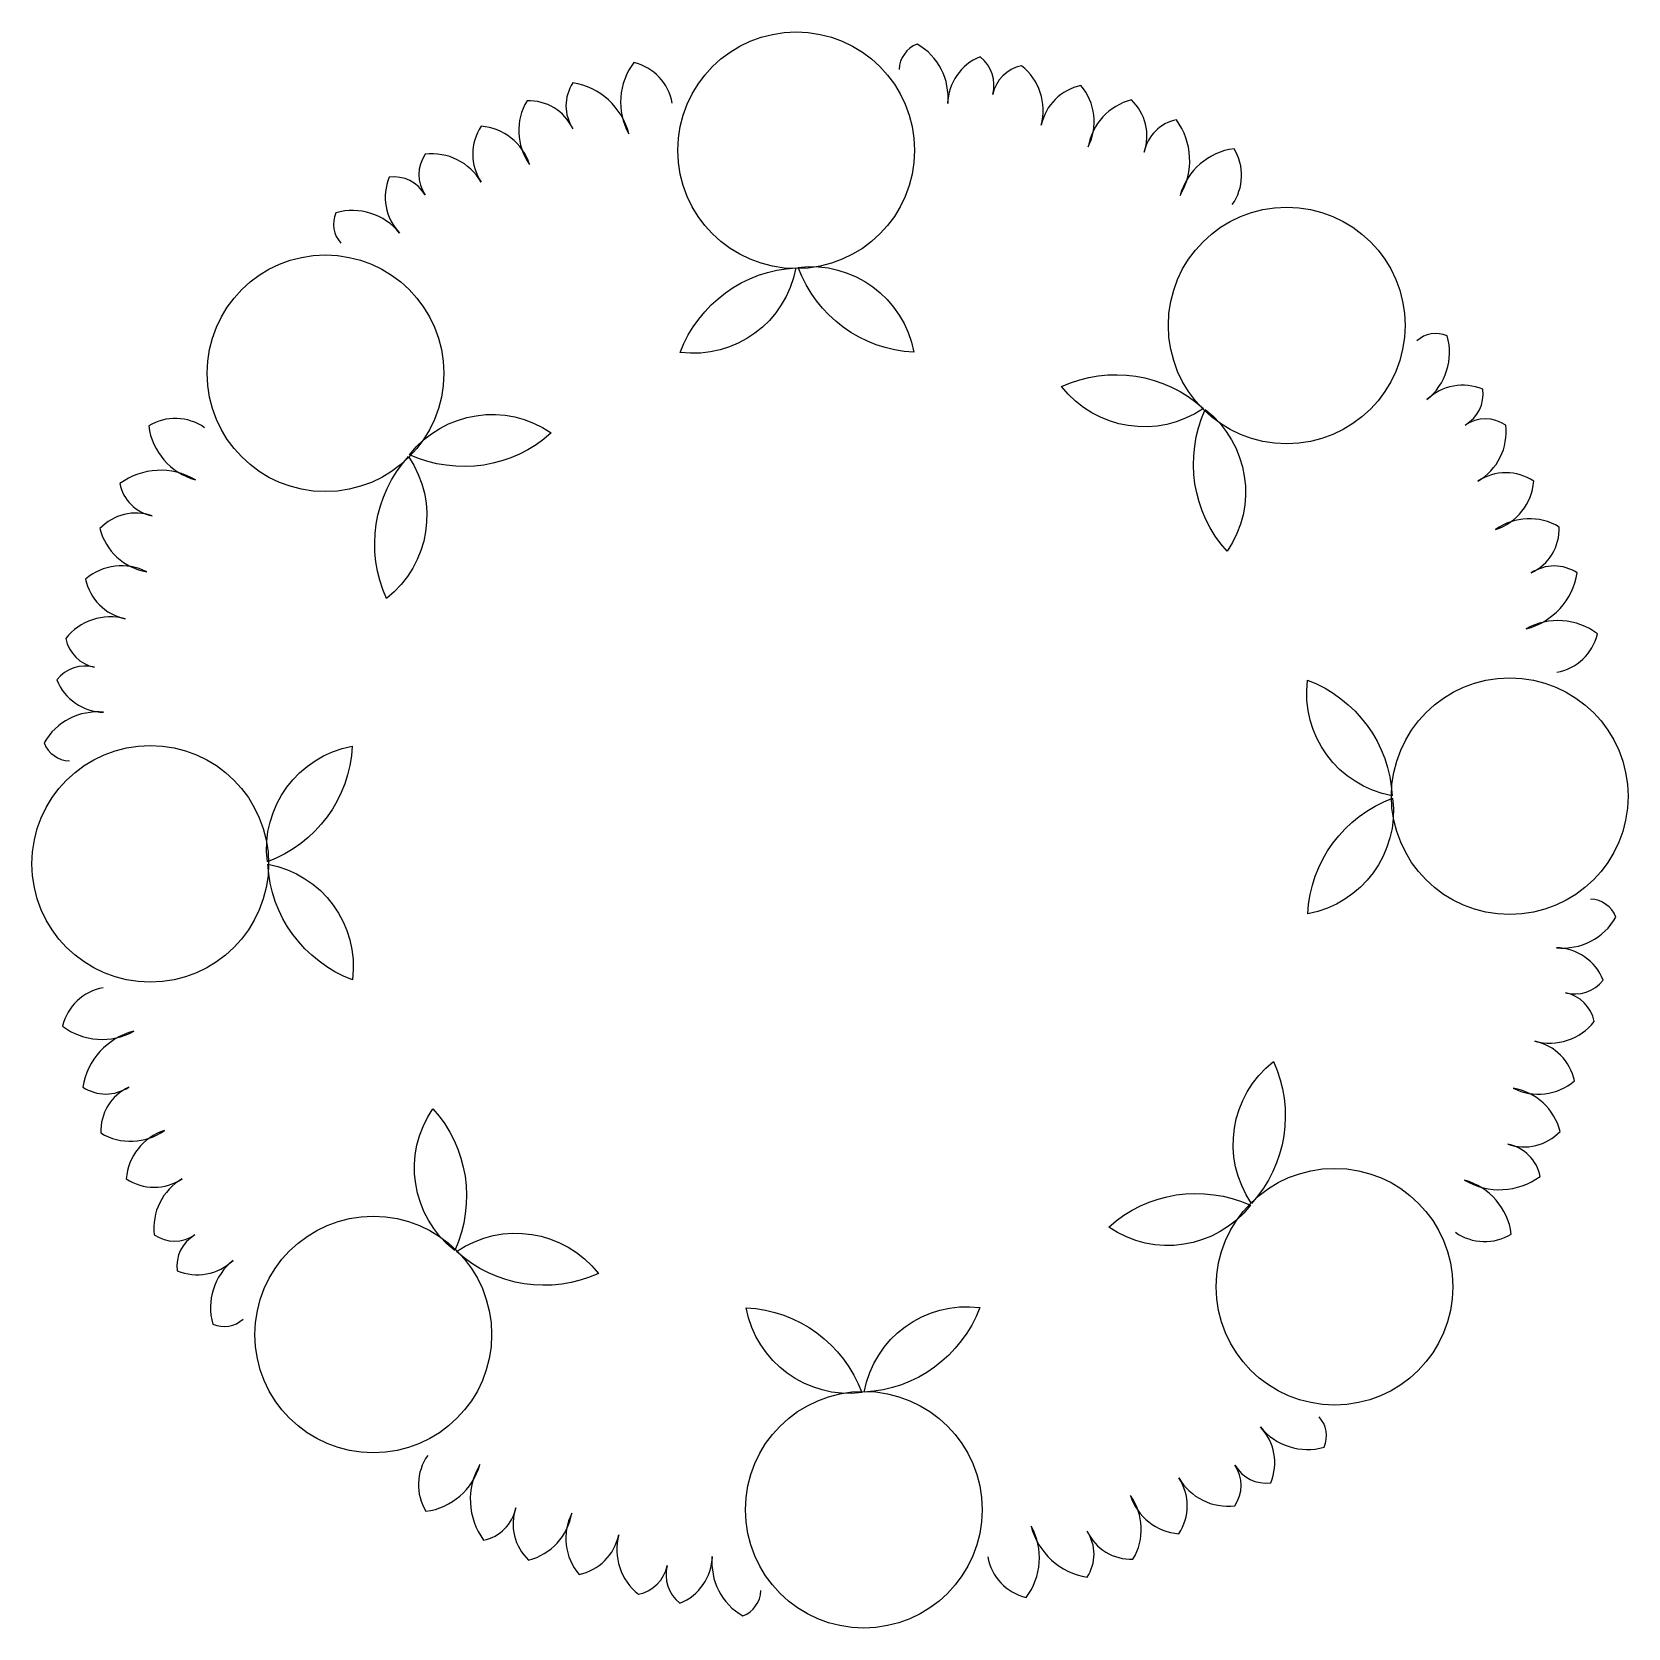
# Model space of a CAD drawing. Header units: feet. Extents: x -0.5 to 0.5, y -0.5 to 0.5.
import ezdxf

# ---------------------------------------------------------------- set-up
doc = ezdxf.new("R2010")
doc.units = ezdxf.units.FT
doc.header["$MEASUREMENT"] = 0

msp = doc.modelspace()

# ---------------------------------------------------------------- linework, layer by layer
for points in [[(0.2536, 0.3943, 0.3), (0.2547, 0.4295, 0.3), (0.2207, 0.4, 0.3), (0.2184, 0.4477, 0.3), (0.198, 0.4273, 0.3), (0.19, 0.4602, 0.3), (0.1628, 0.4307, 0.3), (0.1582, 0.4693, 0.3), (0.1332, 0.4443, 0.3), (0.1207, 0.4818, 0.3), (0.1026, 0.4636, 0.3), (0.0946, 0.4874, 0.3), (0.0742, 0.4579, 0.3), (0.0549, 0.4954, 0.3), (0.0436, 0.4795, 0.3)], [(-0.0995, 0.4581, 0.3), (-0.1236, 0.4838, 0.3), (-0.1268, 0.4389, 0.3), (-0.1621, 0.471, 0.3), (-0.1621, 0.4421, 0.3), (-0.191, 0.4597, 0.3), (-0.1894, 0.4196, 0.3), (-0.2199, 0.4437, 0.3), (-0.2199, 0.4084, 0.3), (-0.2553, 0.426, 0.3), (-0.2553, 0.4004, 0.3), (-0.2778, 0.4116, 0.3), (-0.2713, 0.3763, 0.3), (-0.3115, 0.3891, 0.3), (-0.3083, 0.3699, 0.3)], [(-0.0215, 0.3544, -0.397312), (-0.0944, 0.301, -0.299164), (-0.0215, 0.3544, -1.822676)], [(-0.0201, 0.3547, -0.397312), (0.0528, 0.3012, -0.299164), (-0.0201, 0.3547, -1.822676)], [(0.4581, 0.0995, 0.3), (0.4838, 0.1236, 0.3), (0.4389, 0.1268, 0.3), (0.471, 0.1621, 0.3), (0.4421, 0.1621, 0.3), (0.4597, 0.191, 0.3), (0.4196, 0.1894, 0.3), (0.4437, 0.2199, 0.3), (0.4084, 0.2199, 0.3), (0.426, 0.2553, 0.3), (0.4004, 0.2553, 0.3), (0.4116, 0.2778, 0.3), (0.3763, 0.2713, 0.3), (0.3891, 0.3115, 0.3), (0.3699, 0.3083, 0.3)], [(0.2354, 0.2658, -0.397312), (0.146, 0.2796, -0.299164), (0.2354, 0.2658, -1.822676)], [(-0.265, 0.2366, -0.397312), (-0.1757, 0.2503, -0.299164), (-0.265, 0.2366, -1.822676)], [(0.2366, 0.265, -0.397312), (0.2503, 0.1757, -0.299164), (0.2366, 0.265, -1.822676)], [(-0.3943, 0.2536, 0.3), (-0.4295, 0.2547, 0.3), (-0.4, 0.2207, 0.3), (-0.4477, 0.2184, 0.3), (-0.4273, 0.198, 0.3), (-0.4602, 0.19, 0.3), (-0.4307, 0.1628, 0.3), (-0.4693, 0.1582, 0.3), (-0.4443, 0.1332, 0.3), (-0.4818, 0.1207, 0.3), (-0.4636, 0.1026, 0.3), (-0.4874, 0.0946, 0.3), (-0.4579, 0.0742, 0.3), (-0.4954, 0.0549, 0.3), (-0.4795, 0.0436, 0.3)], [(-0.2658, 0.2354, -0.397312), (-0.2796, 0.146, -0.299164), (-0.2658, 0.2354, -1.822676)], [(0.3544, 0.0215, -0.397312), (0.301, 0.0944, -0.299164), (0.3544, 0.0215, -1.822676)], [(-0.3547, -0.0201, -0.397312), (-0.3012, 0.0528, -0.299164), (-0.3547, -0.0201, -1.822676)], [(0.3547, 0.0201, -0.397312), (0.3012, -0.0528, -0.299164), (0.3547, 0.0201, -1.822676)], [(-0.3544, -0.0215, -0.397312), (-0.301, -0.0944, -0.299164), (-0.3544, -0.0215, -1.822676)], [(0.3943, -0.2536, 0.3), (0.4295, -0.2547, 0.3), (0.4, -0.2207, 0.3), (0.4477, -0.2184, 0.3), (0.4273, -0.198, 0.3), (0.4602, -0.19, 0.3), (0.4307, -0.1628, 0.3), (0.4693, -0.1582, 0.3), (0.4443, -0.1332, 0.3), (0.4818, -0.1207, 0.3), (0.4636, -0.1026, 0.3), (0.4874, -0.0946, 0.3), (0.4579, -0.0742, 0.3), (0.4954, -0.0549, 0.3), (0.4795, -0.0436, 0.3)], [(-0.4581, -0.0995, 0.3), (-0.4838, -0.1236, 0.3), (-0.4389, -0.1268, 0.3), (-0.471, -0.1621, 0.3), (-0.4421, -0.1621, 0.3), (-0.4597, -0.191, 0.3), (-0.4196, -0.1894, 0.3), (-0.4437, -0.2199, 0.3), (-0.4084, -0.2199, 0.3), (-0.426, -0.2553, 0.3), (-0.4004, -0.2553, 0.3), (-0.4116, -0.2778, 0.3), (-0.3763, -0.2713, 0.3), (-0.3891, -0.3115, 0.3), (-0.3699, -0.3083, 0.3)], [(0.2658, -0.2354, -0.397312), (0.2796, -0.146, -0.299164), (0.2658, -0.2354, -1.822676)], [(-0.2366, -0.265, -0.397312), (-0.2503, -0.1757, -0.299164), (-0.2366, -0.265, -1.822676)], [(0.265, -0.2366, -0.397312), (0.1757, -0.2503, -0.299164), (0.265, -0.2366, -1.822676)], [(-0.2354, -0.2658, -0.397312), (-0.146, -0.2796, -0.299164), (-0.2354, -0.2658, -1.822676)], [(0.0201, -0.3547, -0.397312), (-0.0528, -0.3012, -0.299164), (0.0201, -0.3547, -1.822676)], [(0.0215, -0.3544, -0.397312), (0.0944, -0.301, -0.299164), (0.0215, -0.3544, -1.822676)], [(0.0995, -0.4581, 0.3), (0.1236, -0.4838, 0.3), (0.1268, -0.4389, 0.3), (0.1621, -0.471, 0.3), (0.1621, -0.4421, 0.3), (0.191, -0.4597, 0.3), (0.1894, -0.4196, 0.3), (0.2199, -0.4437, 0.3), (0.2199, -0.4084, 0.3), (0.2553, -0.426, 0.3), (0.2553, -0.4004, 0.3), (0.2778, -0.4116, 0.3), (0.2713, -0.3763, 0.3), (0.3115, -0.3891, 0.3), (0.3083, -0.3699, 0.3)], [(-0.2536, -0.3943, 0.3), (-0.2547, -0.4295, 0.3), (-0.2207, -0.4, 0.3), (-0.2184, -0.4477, 0.3), (-0.198, -0.4273, 0.3), (-0.19, -0.4602, 0.3), (-0.1628, -0.4307, 0.3), (-0.1582, -0.4693, 0.3), (-0.1332, -0.4443, 0.3), (-0.1207, -0.4818, 0.3), (-0.1026, -0.4636, 0.3), (-0.0946, -0.4874, 0.3), (-0.0742, -0.4579, 0.3), (-0.0549, -0.4954, 0.3), (-0.0436, -0.4795, 0.3)]]:
    msp.add_lwpolyline(points, format="xyb")
for centre in [(-0.0213, 0.4285), (0.2879, 0.3181), (-0.3181, 0.2879), (0.4285, 0.0213), (-0.4285, -0.0213), (0.3181, -0.2879), (-0.2879, -0.3181), (0.0213, -0.4285)]:
    msp.add_circle(centre, 0.0746)

doc.saveas('drawing.dxf')
